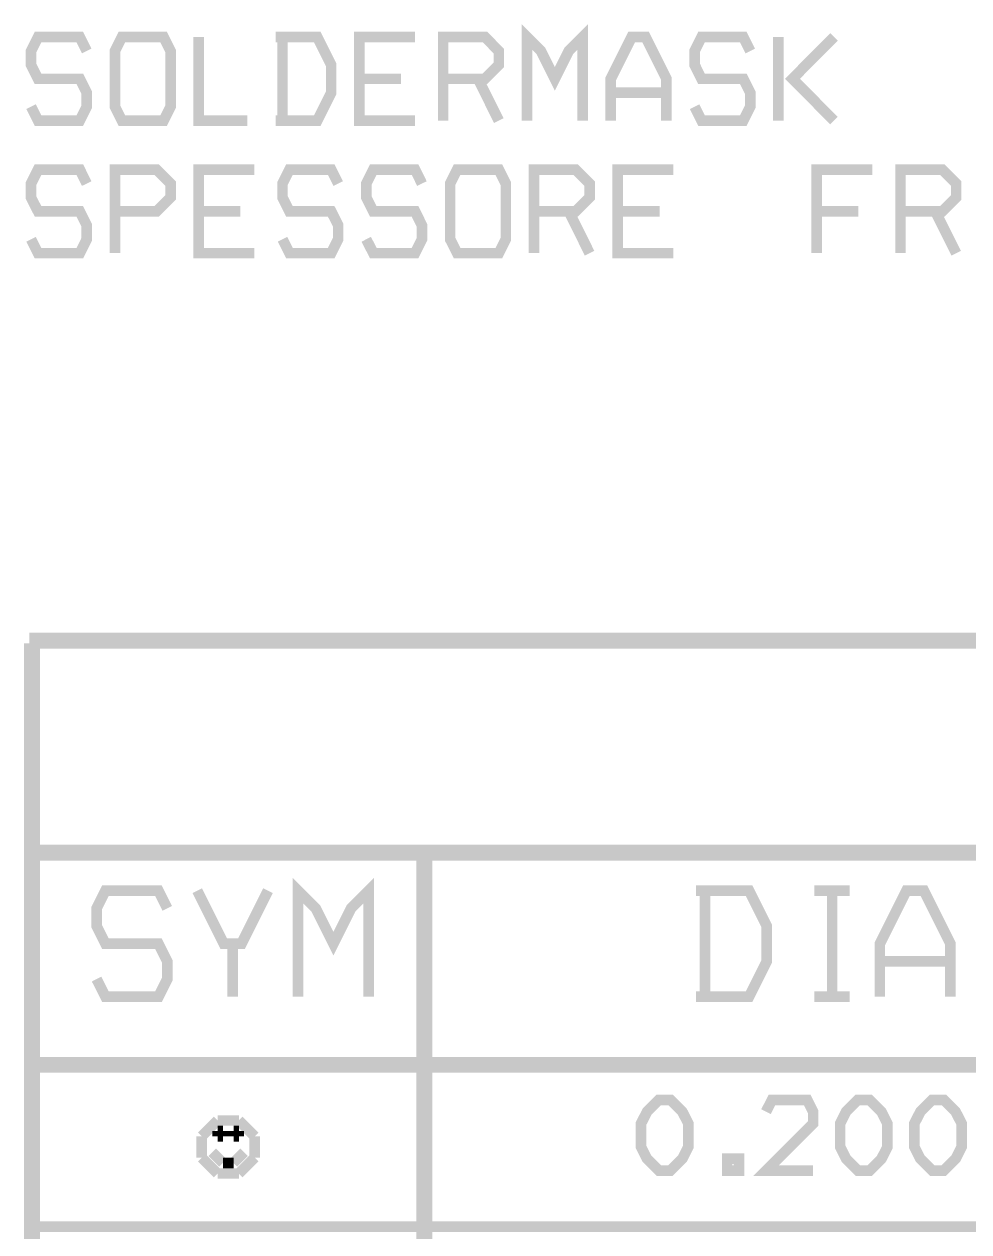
# Model space of a CAD drawing. Extents: x -5 to 157, y -120 to 103.
# Drawn here: x 61.98 to 84.61, y -80.77 to -51.85 of the extents above; entities that cross this region are included whole.
import ezdxf

# ---------------------------------------------------------------- set-up
doc = ezdxf.new("R2010")
doc.units = 0
doc.header["$MEASUREMENT"] = 0
doc.layers.add('22-304-2_DRD', color=7, linetype='CONTINUOUS')

msp = doc.modelspace()

# ---------------------------------------------------------------- linework, layer by layer
at = {"layer": '22-304-2_DRD', "const_width": 0.254}
for points in [[(63.4746, -52.49164), (63.3095, -52.15636), (62.30874, -52.15636), (62.1411, -52.49164), (62.1411, -52.82438), (62.30874, -53.15712), (63.3095, -53.15712), (63.4746, -53.48986), (63.4746, -53.82514), (63.3095, -54.15788), (62.30874, -54.15788), (62.1411, -53.82514)], [(64.31788, -54.15788), (64.15024, -53.82514), (64.15024, -52.49164), (64.31788, -52.15636), (65.3161, -52.15636), (65.48374, -52.49164), (65.48374, -53.82514), (65.3161, -54.15788), (64.31788, -54.15788)], [(67.32524, -54.15788), (66.15684, -54.15788), (66.15684, -52.15636)], [(67.99834, -54.15788), (68.9991, -54.15788), (69.33184, -53.48986), (69.33184, -52.82438), (68.9991, -52.15636), (67.99834, -52.15636)], [(68.16598, -54.15788), (68.16598, -52.15636)], [(71.34098, -54.15788), (70.00748, -54.15788), (70.00748, -52.15636), (71.34098, -52.15636)], [(72.01408, -53.15712), (73.01484, -53.15712), (73.34758, -52.82438), (73.34758, -52.49164), (73.01484, -52.15636), (72.01408, -52.15636), (72.01408, -54.15788)], [(75.35672, -54.15788), (75.35672, -52.15636), (75.02398, -52.49164), (74.6887, -53.15712), (74.35596, -52.49164), (74.02322, -52.15636), (74.02322, -54.15788)], [(77.36332, -54.15788), (77.36332, -53.15712), (76.86294, -52.15636), (76.5302, -52.15636), (76.02982, -53.15712), (76.02982, -54.15788)], [(79.37246, -52.49164), (79.20482, -52.15636), (78.20406, -52.15636), (78.03896, -52.49164), (78.03896, -52.82438), (78.20406, -53.15712), (79.20482, -53.15712), (79.37246, -53.48986), (79.37246, -53.82514), (79.20482, -54.15788), (78.20406, -54.15788), (78.03896, -53.82514)], [(80.04556, -52.15636), (80.04556, -54.15788)], [(81.37906, -54.15788), (80.38084, -53.15712), (81.37906, -52.15636)], [(71.00824, -53.15712), (70.00748, -53.15712)], [(72.8472, -53.15712), (73.34758, -54.15788)], [(77.36332, -53.48986), (76.02982, -53.48986)], [(63.4746, -55.66664), (63.3095, -55.33136), (62.30874, -55.33136), (62.1411, -55.66664), (62.1411, -55.99938), (62.30874, -56.33212), (63.3095, -56.33212), (63.4746, -56.66486), (63.4746, -57.00014), (63.3095, -57.33288), (62.30874, -57.33288), (62.1411, -57.00014)], [(64.15024, -56.33212), (65.151, -56.33212), (65.48374, -55.99938), (65.48374, -55.66664), (65.151, -55.33136), (64.15024, -55.33136), (64.15024, -57.33288)], [(67.49034, -57.33288), (66.15684, -57.33288), (66.15684, -55.33136), (67.49034, -55.33136)], [(69.49948, -55.66664), (69.33184, -55.33136), (68.33362, -55.33136), (68.16598, -55.66664), (68.16598, -55.99938), (68.33362, -56.33212), (69.33184, -56.33212), (69.49948, -56.66486), (69.49948, -57.00014), (69.33184, -57.33288), (68.33362, -57.33288), (68.16598, -57.00014)], [(71.50608, -55.66664), (71.34098, -55.33136), (70.34022, -55.33136), (70.17258, -55.66664), (70.17258, -55.99938), (70.34022, -56.33212), (71.34098, -56.33212), (71.50608, -56.66486), (71.50608, -57.00014), (71.34098, -57.33288), (70.34022, -57.33288), (70.17258, -57.00014)], [(72.34936, -57.33288), (72.18172, -57.00014), (72.18172, -55.66664), (72.34936, -55.33136), (73.34758, -55.33136), (73.51522, -55.66664), (73.51522, -57.00014), (73.34758, -57.33288), (72.34936, -57.33288)], [(74.18832, -56.33212), (75.18908, -56.33212), (75.52182, -55.99938), (75.52182, -55.66664), (75.18908, -55.33136), (74.18832, -55.33136), (74.18832, -57.33288)], [(77.53096, -57.33288), (76.19746, -57.33288), (76.19746, -55.33136), (77.53096, -55.33136)], [(80.9625, -57.33288), (80.9625, -55.33136), (82.296, -55.33136)], [(82.97164, -56.33212), (83.9724, -56.33212), (84.30514, -55.99938), (84.30514, -55.66664), (83.9724, -55.33136), (82.97164, -55.33136), (82.97164, -57.33288)], [(67.1576, -56.33212), (66.15684, -56.33212)], [(75.02398, -56.33212), (75.52182, -57.33288)], [(77.19822, -56.33212), (76.19746, -56.33212)], [(81.96326, -56.33212), (80.9625, -56.33212)], [(83.80476, -56.33212), (84.30514, -57.33288)], [(156.972, -66.548), (62.103, -66.548)], [(62.103, -120.015), (62.103, -66.675)], [(156.845, -66.675), (62.23, -66.675)], [(62.23, -120.015), (62.23, -66.675)], [(156.845, -71.628), (62.23, -71.628)], [(156.845, -71.755), (62.23, -71.755)], [(71.501, -114.935), (71.501, -71.755)], [(71.628, -114.935), (71.628, -71.755)], [(70.231, -75.14082), (70.231, -72.60082), (69.80682, -73.025), (69.38518, -73.87082), (68.961, -73.025), (68.53682, -72.60082), (68.53682, -75.14082)], [(65.405, -73.025), (65.19418, -72.60082), (63.92418, -72.60082), (63.71082, -73.025), (63.71082, -73.44918), (63.92418, -73.87082), (65.19418, -73.87082), (65.405, -74.295), (65.405, -74.71918), (65.19418, -75.14082), (63.92418, -75.14082), (63.71082, -74.71918)], [(67.818, -72.60082), (67.183, -73.87082), (66.75882, -73.87082), (66.12382, -72.60082)], [(78.07198, -75.14082), (79.34198, -75.14082), (79.76616, -74.295), (79.76616, -73.44918), (79.34198, -72.60082), (78.07198, -72.60082)], [(78.28534, -75.14082), (78.28534, -72.60082)], [(81.75498, -72.60082), (80.90916, -72.60082)], [(81.33334, -75.14082), (81.33334, -72.60082)], [(84.16798, -75.14082), (84.16798, -73.87082), (83.53298, -72.60082), (83.11134, -72.60082), (82.47634, -73.87082), (82.47634, -75.14082)], [(66.97218, -75.14082), (66.97218, -73.87082)], [(84.16798, -74.295), (82.47634, -74.295)], [(81.75498, -75.14082), (80.90916, -75.14082)], [(156.845, -76.708), (62.23, -76.708)], [(156.845, -76.835), (62.23, -76.835)], [(77.18044, -79.30388), (76.8985, -79.02194), (76.75626, -78.74), (76.75626, -78.17612), (76.8985, -77.89418), (77.18044, -77.61224), (77.46238, -77.61224), (77.74432, -77.89418), (77.88656, -78.17612), (77.88656, -78.74), (77.74432, -79.02194), (77.46238, -79.30388), (77.18044, -79.30388)], [(80.87868, -79.30388), (79.74838, -79.30388), (80.87868, -78.17612), (80.87868, -77.89418), (80.73644, -77.61224), (79.89062, -77.61224), (79.74838, -77.89418)], [(81.95056, -79.30388), (81.66862, -79.02194), (81.52638, -78.74), (81.52638, -78.17612), (81.66862, -77.89418), (81.95056, -77.61224), (82.2325, -77.61224), (82.51444, -77.89418), (82.65668, -78.17612), (82.65668, -78.74), (82.51444, -79.02194), (82.2325, -79.30388), (81.95056, -79.30388)], [(83.72856, -79.30388), (83.44662, -79.02194), (83.30438, -78.74), (83.30438, -78.17612), (83.44662, -77.89418), (83.72856, -77.61224), (84.0105, -77.61224), (84.29244, -77.89418), (84.43468, -78.17612), (84.43468, -78.74), (84.29244, -79.02194), (84.0105, -79.30388), (83.72856, -79.30388)], [(66.6115, -78.105), (66.2305, -78.486)], [(67.1195, -78.105), (66.6115, -78.105)], [(67.5005, -78.486), (67.1195, -78.105)], [(66.2305, -78.486), (66.2305, -78.994)], [(66.6115, -78.359), (66.6115, -78.486)], [(66.7385, -78.359), (66.6115, -78.359)], [(66.6115, -78.486), (66.7385, -78.486)], [(66.7385, -78.486), (66.7385, -78.359)], [(66.9925, -78.359), (66.9925, -78.486)], [(67.1195, -78.359), (66.9925, -78.359)], [(66.9925, -78.486), (67.1195, -78.486)], [(67.1195, -78.486), (67.1195, -78.359)], [(67.5005, -78.994), (67.5005, -78.486)], [(66.2305, -78.994), (66.6115, -79.375)], [(66.7385, -79.121), (66.4845, -78.867)], [(67.2465, -78.867), (66.9925, -79.121)], [(67.1195, -79.375), (67.5005, -78.994)], [(78.81874, -79.30388), (79.10068, -79.30388), (79.10068, -79.02194), (78.81874, -79.02194), (78.81874, -79.30388)], [(66.6115, -79.375), (67.1195, -79.375)], [(66.9925, -79.121), (66.7385, -79.121)], [(156.845, -80.645), (62.23, -80.645)]]:
    msp.add_lwpolyline(points, dxfattribs=at)

doc.saveas('drawing.dxf')
